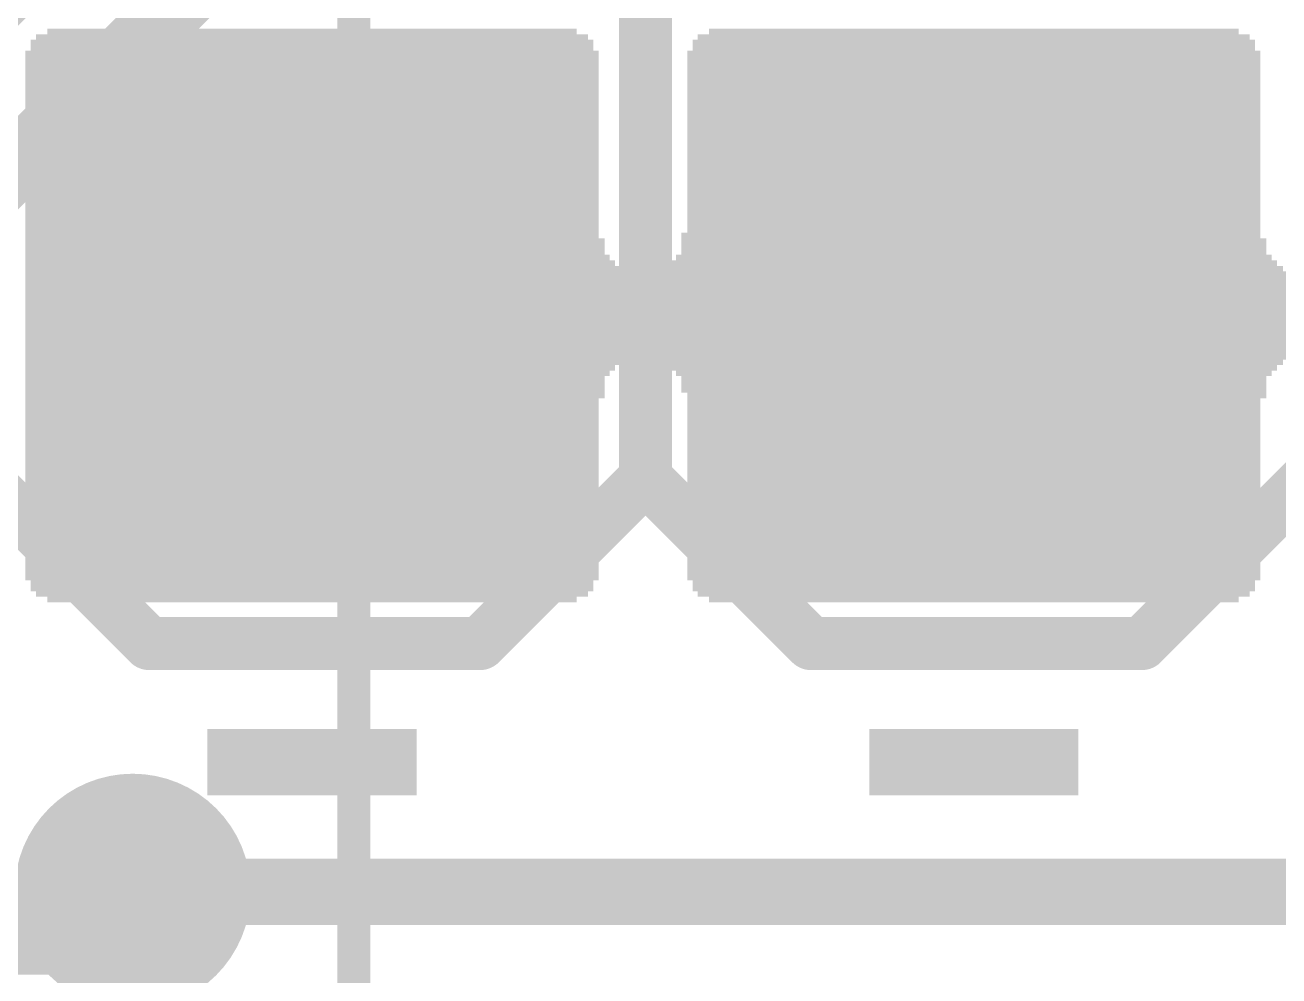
# Model space of a CAD drawing. Extents: x -0.1 to 50.9, y -0.1 to 23.
# Drawn here: x 15.399 to 20.211, y 7.615 to 11.264 of the extents above; entities that cross this region are included whole.
import ezdxf

# ---------------------------------------------------------------- set-up
doc = ezdxf.new("R2010")
doc.units = 0
for name, color, linetype in [('1', 12, 'CONTINUOUS'), ('16', 5, 'CONTINUOUS'), ('17', 110, 'CONTINUOUS'), ('18', 110, 'CONTINUOUS'), ('200', 40, 'CONTINUOUS'), ('21', 40, 'CONTINUOUS')]:
    doc.layers.add(name, color=color, linetype=linetype)

# ---------------------------------------------------------------- blocks, each defined once
blk = doc.blocks.new('OCTAGONP')
at = {"const_width": 0.5}
blk.add_lwpolyline([(-0.25, -0.1036), (-0.25, 0.1036), (-0.1036, 0.25), (0.1036, 0.25), (0.25, 0.1036), (0.25, -0.1036), (0.1036, -0.25), (-0.1036, -0.25), (-0.25, -0.1036), (-0.25, 0.1036)], dxfattribs=at)
blk = doc.blocks.new('ROUNDP')
at = {"const_width": 0.5}
blk.add_lwpolyline([(0, -0.25, 1), (0, 0.25, 1), (0, -0.25)], format="xyb", dxfattribs=at)
blk = doc.blocks.new('RECT')
blk.add_solid([(-0.5, -0.5), (0.5, -0.5), (-0.5, 0.5), (0.5, 0.5)])
blk = doc.blocks.new('ROUNDV')
at = {"const_width": 0.5}
blk.add_lwpolyline([(0, -0.25, 1), (0, 0.25, 1), (0, -0.25)], format="xyb", dxfattribs=at)

msp = doc.modelspace()

# ---------------------------------------------------------------- linework, layer by layer
at = {"layer": '1', "const_width": 0.254}
msp.add_lwpolyline([(38.227, 7.9375), (15.8115, 7.9375)], dxfattribs=at)
at = {"layer": '1', "const_width": 0.127}
msp.add_lwpolyline([(15.8115, 8.001, 1), (15.8115, 7.874)], format="xyb", dxfattribs=at)
at = {"layer": '16', "const_width": 0.254}
for points in [[(16.51, 11.8745), (15.0495, 10.414)], [(15.3353, 11.4047), (14.097, 10.1665)], [(15.621, 7.747), (15.8115, 7.9375)], [(12.827, 7.747), (15.621, 7.747)]]:
    msp.add_lwpolyline(points, dxfattribs=at)
at = {"layer": '16', "const_width": 0.127}
for points in [[(15.8564, 7.8926, 1), (15.7666, 7.9824)], [(15.5761, 7.7919, 1), (15.6659, 7.7021)], [(15.621, 7.6835, 1), (15.621, 7.8105)]]:
    msp.add_lwpolyline(points, format="xyb", dxfattribs=at)
at = {"layer": '21'}
for points, const_width in [([(16.66, 19.18), (16.66, 3.68)], 0.127), ([(17.78, 13.335), (17.78, 9.525)], 0.2032), ([(15.24, 9.525), (15.875, 8.89)], 0.2032), ([(17.145, 8.89), (17.78, 9.525)], 0.2032), ([(17.78, 9.525), (18.415, 8.89)], 0.2032), ([(19.685, 8.89), (20.32, 9.525)], 0.2032), ([(15.875, 8.89), (17.145, 8.89)], 0.2032), ([(18.415, 8.89), (19.685, 8.89)], 0.2032)]:
    msp.add_lwpolyline(points, dxfattribs=dict(at, const_width=const_width))
at = {"layer": '21', "const_width": 0.1016}
for points in [[(17.8159, 9.5609, 1), (17.7441, 9.4891)], [(17.8159, 9.4891, 1), (17.7441, 9.5609)], [(17.7292, 9.525, 1), (17.8308, 9.525)], [(15.875, 8.9408, 1), (15.875, 8.8392)], [(15.8391, 8.8541, 1), (15.9109, 8.9259)], [(17.1091, 8.9259, 1), (17.1809, 8.8541)], [(17.145, 8.8392, 1), (17.145, 8.9408)], [(18.415, 8.9408, 1), (18.415, 8.8392)], [(18.3791, 8.8541, 1), (18.4509, 8.9259)], [(19.6491, 8.9259, 1), (19.7209, 8.8541)], [(19.685, 8.8392, 1), (19.685, 8.9408)]]:
    msp.add_lwpolyline(points, format="xyb", dxfattribs=at)

# ---------------------------------------------------------------- block references
at = {"layer": '17', "xscale": 1.6764, "yscale": 1.6764}
for name, p in [('OCTAGONP', (16.51, 10.16)), ('OCTAGONP', (16.51, 10.16)), ('ROUNDP', (19.05, 10.16)), ('ROUNDP', (19.05, 10.16))]:
    msp.add_blockref(name, p, dxfattribs=at)
at = {"layer": '18', "xscale": 0.9064, "yscale": 0.9064}
msp.add_blockref('ROUNDV', (15.8115, 7.9375), dxfattribs=at)
msp.add_blockref('ROUNDV', (15.8115, 7.9375), dxfattribs=at)
at = {"layer": '200'}
for p, xscale, yscale in [((16.4998, 11.2183), 2.1184, 0.0211), ((16.4998, 11.2395), 2.032, 0.0213), ((19.0398, 11.2183), 2.1184, 0.0211), ((19.0398, 11.2395), 2.032, 0.0213), ((16.4998, 11.1548), 2.1996, 0.0211), ((16.4998, 11.1972), 2.159, 0.0211), ((16.4998, 11.176), 2.159, 0.0213), ((19.0398, 11.1548), 2.1996, 0.0211), ((19.0398, 11.1972), 2.159, 0.0211), ((19.0398, 11.176), 2.159, 0.0213), ((16.4998, 11.1337), 2.1996, 0.0211), ((16.4998, 11.1125), 2.1996, 0.0213), ((19.0398, 11.1337), 2.1996, 0.0211), ((19.0398, 11.1125), 2.1996, 0.0213), ((16.4998, 11.0913), 2.1996, 0.0211), ((16.4998, 11.0702), 2.1996, 0.0211), ((19.0398, 11.0913), 2.1996, 0.0211), ((19.0398, 11.0702), 2.1996, 0.0211), ((16.4998, 11.049), 2.1996, 0.0213), ((16.4998, 11.0278), 2.1996, 0.0211), ((19.0398, 11.049), 2.1996, 0.0213), ((19.0398, 11.0278), 2.1996, 0.0211), ((16.4998, 11.0067), 2.1996, 0.0211), ((16.4998, 10.9855), 2.1996, 0.0213), ((16.4998, 10.9643), 2.1996, 0.0211), ((19.0398, 11.0067), 2.1996, 0.0211), ((19.0398, 10.9855), 2.1996, 0.0213), ((19.0398, 10.9643), 2.1996, 0.0211), ((16.4998, 10.9432), 2.1996, 0.0211), ((16.4998, 10.922), 2.1996, 0.0213), ((19.0398, 10.9432), 2.1996, 0.0211), ((19.0398, 10.922), 2.1996, 0.0213), ((16.4998, 10.9008), 2.1996, 0.0211), ((16.4998, 10.8797), 2.1996, 0.0211), ((19.0398, 10.9008), 2.1996, 0.0211), ((19.0398, 10.8797), 2.1996, 0.0211), ((16.4998, 10.8585), 2.1996, 0.0213), ((16.4998, 10.8373), 2.1996, 0.0211), ((19.0398, 10.8585), 2.1996, 0.0213), ((19.0398, 10.8373), 2.1996, 0.0211), ((16.4998, 10.8162), 2.1996, 0.0211), ((16.4998, 10.795), 2.1996, 0.0213), ((16.4998, 10.7738), 2.1996, 0.0211), ((19.0398, 10.8162), 2.1996, 0.0211), ((19.0398, 10.795), 2.1996, 0.0213), ((19.0398, 10.7738), 2.1996, 0.0211), ((16.4998, 10.7527), 2.1996, 0.0211), ((16.4998, 10.7315), 2.1996, 0.0213), ((19.0398, 10.7527), 2.1996, 0.0211), ((19.0398, 10.7315), 2.1996, 0.0213), ((16.4998, 10.7103), 2.1996, 0.0211), ((16.4998, 10.6892), 2.1996, 0.0211), ((19.0398, 10.7103), 2.1996, 0.0211), ((19.0398, 10.6892), 2.1996, 0.0211), ((16.4998, 10.668), 2.1996, 0.0213), ((16.4998, 10.6468), 2.1996, 0.0211), ((16.4998, 10.6257), 2.1996, 0.0211), ((19.0398, 10.668), 2.1996, 0.0213), ((19.0398, 10.6468), 2.1996, 0.0211), ((19.0398, 10.6257), 2.1996, 0.0211), ((16.4998, 10.6045), 2.1996, 0.0213), ((16.4998, 10.5833), 2.1996, 0.0211), ((19.0398, 10.6045), 2.1996, 0.0213), ((19.0398, 10.5833), 2.1996, 0.0211), ((16.4998, 10.5622), 2.1996, 0.0211), ((16.4998, 10.541), 2.1996, 0.0213), ((19.0398, 10.5622), 2.1996, 0.0211), ((19.0398, 10.541), 2.1996, 0.0213), ((16.4998, 10.5198), 2.1996, 0.0211), ((16.4998, 10.4987), 2.1996, 0.0211), ((19.0398, 10.5198), 2.1996, 0.0211), ((19.0398, 10.4987), 2.1996, 0.0211), ((16.4998, 10.4775), 2.1996, 0.0213), ((16.4998, 10.4563), 2.1996, 0.0211), ((16.5113, 10.4352), 2.2225, 0.0211), ((19.0284, 10.4563), 2.2225, 0.0211), ((19.0398, 10.4352), 2.2454, 0.0211), ((19.0398, 10.4775), 2.1996, 0.0213), ((16.5113, 10.414), 2.2225, 0.0213), ((16.5113, 10.3928), 2.2225, 0.0211), ((19.0398, 10.414), 2.2454, 0.0213), ((19.0398, 10.3928), 2.2454, 0.0211), ((16.5214, 10.3717), 2.2428, 0.0211), ((16.5316, 10.3505), 2.2631, 0.0213), ((19.0398, 10.3505), 2.3266, 0.0213), ((19.0398, 10.3717), 2.286, 0.0211), ((16.543, 10.3293), 2.286, 0.0211), ((16.5633, 10.3082), 2.3266, 0.0211), ((19.0398, 10.3082), 2.4536, 0.0211), ((19.0398, 10.3293), 2.3724, 0.0211), ((25.3898, 10.287), 19.9796, 0.0213), ((25.3898, 10.2658), 19.9796, 0.0211), ((25.3898, 10.2447), 19.9796, 0.0211), ((25.3898, 10.2235), 19.9796, 0.0213), ((25.3898, 10.2023), 19.9796, 0.0211), ((25.3898, 10.1812), 19.9796, 0.0211), ((25.3898, 10.16), 19.9796, 0.0213), ((25.3898, 10.1388), 19.9796, 0.0211), ((25.3898, 10.1177), 19.9796, 0.0211), ((25.3898, 10.0965), 19.9796, 0.0213), ((25.3898, 10.0753), 19.9796, 0.0211), ((25.3898, 10.0542), 19.9796, 0.0211), ((25.3898, 10.033), 19.9796, 0.0213), ((25.3898, 10.0118), 19.9796, 0.0211), ((16.5633, 9.9907), 2.3266, 0.0211), ((16.543, 9.9695), 2.286, 0.0213), ((19.0398, 9.9907), 2.4536, 0.0211), ((19.0398, 9.9695), 2.3724, 0.0213), ((16.5214, 9.9272), 2.2428, 0.0211), ((16.5113, 9.906), 2.2225, 0.0213), ((16.5316, 9.9483), 2.2631, 0.0211), ((19.0398, 9.9483), 2.3266, 0.0211), ((19.0398, 9.9272), 2.286, 0.0211), ((19.0398, 9.906), 2.2454, 0.0213), ((16.5113, 9.8848), 2.2225, 0.0211), ((16.5113, 9.8637), 2.2225, 0.0211), ((19.0398, 9.8848), 2.2454, 0.0211), ((19.0398, 9.8637), 2.2454, 0.0211), ((16.5113, 9.8425), 2.2225, 0.0213), ((16.4998, 9.8213), 2.1996, 0.0211), ((19.0513, 9.8425), 2.2225, 0.0213), ((19.0398, 9.8213), 2.1996, 0.0211), ((16.4998, 9.8002), 2.1996, 0.0211), ((16.4998, 9.779), 2.1996, 0.0213), ((19.0398, 9.8002), 2.1996, 0.0211), ((19.0398, 9.779), 2.1996, 0.0213), ((16.4998, 9.7578), 2.1996, 0.0211), ((16.4998, 9.7367), 2.1996, 0.0211), ((16.4998, 9.7155), 2.1996, 0.0213), ((19.0398, 9.7578), 2.1996, 0.0211), ((19.0398, 9.7367), 2.1996, 0.0211), ((19.0398, 9.7155), 2.1996, 0.0213), ((16.4998, 9.6943), 2.1996, 0.0211), ((16.4998, 9.6732), 2.1996, 0.0211), ((19.0398, 9.6943), 2.1996, 0.0211), ((19.0398, 9.6732), 2.1996, 0.0211), ((16.4998, 9.652), 2.1996, 0.0213), ((16.4998, 9.6308), 2.1996, 0.0211), ((19.0398, 9.652), 2.1996, 0.0213), ((19.0398, 9.6308), 2.1996, 0.0211), ((16.4998, 9.6097), 2.1996, 0.0211), ((16.4998, 9.5885), 2.1996, 0.0213), ((16.4998, 9.5673), 2.1996, 0.0211), ((19.0398, 9.6097), 2.1996, 0.0211), ((19.0398, 9.5885), 2.1996, 0.0213), ((19.0398, 9.5673), 2.1996, 0.0211), ((16.4998, 9.5462), 2.1996, 0.0211), ((16.4998, 9.525), 2.1996, 0.0213), ((19.0398, 9.5462), 2.1996, 0.0211), ((19.0398, 9.525), 2.1996, 0.0213), ((16.4998, 9.5038), 2.1996, 0.0211), ((16.4998, 9.4827), 2.1996, 0.0211), ((19.0398, 9.5038), 2.1996, 0.0211), ((19.0398, 9.4827), 2.1996, 0.0211), ((16.4998, 9.4615), 2.1996, 0.0213), ((16.4998, 9.4403), 2.1996, 0.0211), ((19.0398, 9.4615), 2.1996, 0.0213), ((19.0398, 9.4403), 2.1996, 0.0211), ((16.4998, 9.4192), 2.1996, 0.0211), ((16.4998, 9.398), 2.1996, 0.0213), ((16.4998, 9.3768), 2.1996, 0.0211), ((19.0398, 9.4192), 2.1996, 0.0211), ((19.0398, 9.398), 2.1996, 0.0213), ((19.0398, 9.3768), 2.1996, 0.0211), ((16.4998, 9.3557), 2.1996, 0.0211), ((16.4998, 9.3345), 2.1996, 0.0213), ((19.0398, 9.3557), 2.1996, 0.0211), ((19.0398, 9.3345), 2.1996, 0.0213), ((16.4998, 9.3133), 2.1996, 0.0211), ((16.4998, 9.2922), 2.1996, 0.0211), ((19.0398, 9.3133), 2.1996, 0.0211), ((19.0398, 9.2922), 2.1996, 0.0211), ((16.4998, 9.271), 2.1996, 0.0213), ((16.4998, 9.2498), 2.1996, 0.0211), ((16.4998, 9.2287), 2.1996, 0.0211), ((19.0398, 9.271), 2.1996, 0.0213), ((19.0398, 9.2498), 2.1996, 0.0211), ((19.0398, 9.2287), 2.1996, 0.0211), ((16.4998, 9.2075), 2.1996, 0.0213), ((16.4998, 9.1863), 2.1996, 0.0211), ((19.0398, 9.2075), 2.1996, 0.0213), ((19.0398, 9.1863), 2.1996, 0.0211), ((16.4998, 9.1652), 2.1996, 0.0211), ((16.4998, 9.144), 2.1996, 0.0213), ((19.0398, 9.1652), 2.1996, 0.0211), ((19.0398, 9.144), 2.1996, 0.0213), ((16.4998, 9.1228), 2.159, 0.0211), ((16.4998, 9.1017), 2.159, 0.0211), ((19.0398, 9.1228), 2.159, 0.0211), ((19.0398, 9.1017), 2.159, 0.0211), ((16.4998, 9.0805), 2.1184, 0.0213), ((16.4998, 9.0593), 2.032, 0.0211), ((19.0398, 9.0805), 2.1184, 0.0213), ((19.0398, 9.0593), 2.032, 0.0211), ((16.4998, 8.5513), 0.8026, 0.0211), ((16.4998, 8.5302), 0.8026, 0.0211), ((16.4998, 8.509), 0.8026, 0.0213), ((19.0398, 8.5513), 0.8026, 0.0211), ((19.0398, 8.5302), 0.8026, 0.0211), ((19.0398, 8.509), 0.8026, 0.0213), ((16.4998, 8.4878), 0.8026, 0.0211), ((16.4998, 8.4667), 0.8026, 0.0211), ((19.0398, 8.4878), 0.8026, 0.0211), ((19.0398, 8.4667), 0.8026, 0.0211), ((16.4998, 8.4455), 0.8026, 0.0213), ((16.4998, 8.4243), 0.8026, 0.0211), ((19.0398, 8.4455), 0.8026, 0.0213), ((19.0398, 8.4243), 0.8026, 0.0211), ((16.4998, 8.4032), 0.8026, 0.0211), ((16.4998, 8.382), 0.8026, 0.0213), ((19.0398, 8.4032), 0.8026, 0.0211), ((19.0398, 8.382), 0.8026, 0.0213), ((16.4998, 8.3608), 0.8026, 0.0211), ((16.4998, 8.3397), 0.8026, 0.0211), ((16.4998, 8.3185), 0.8026, 0.0213), ((19.0398, 8.3608), 0.8026, 0.0211), ((19.0398, 8.3397), 0.8026, 0.0211), ((19.0398, 8.3185), 0.8026, 0.0213)]:
    msp.add_blockref('RECT', p, dxfattribs=dict(at, xscale=xscale, yscale=yscale))

doc.saveas('drawing.dxf')
